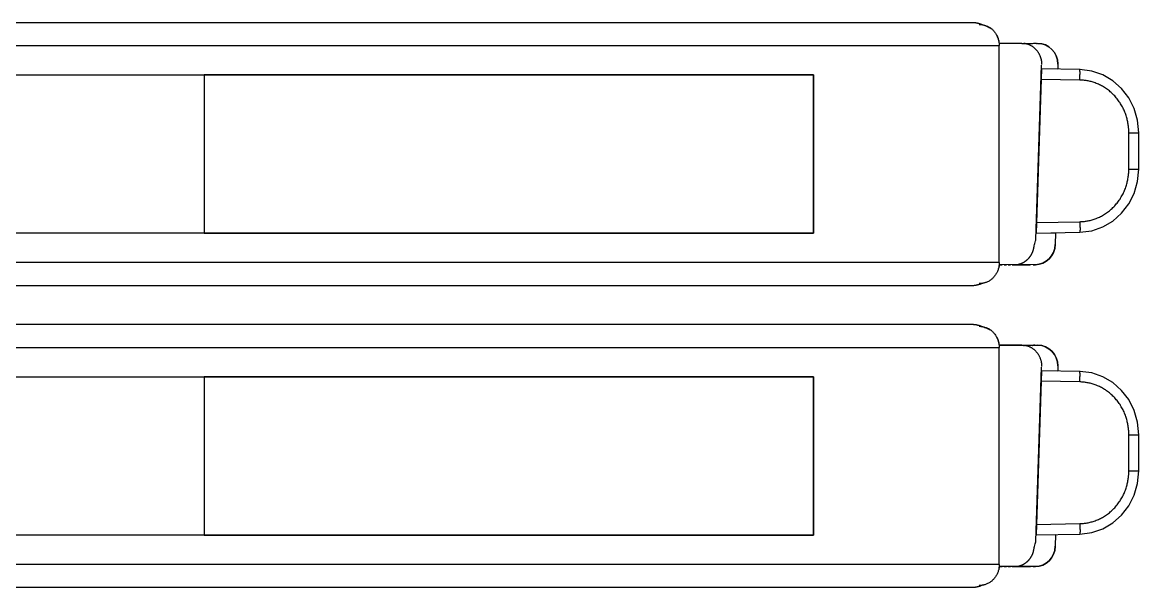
# Model space of a CAD drawing. Header units: metres. Extents: x 0 to 3575, y 0 to 842.
# Drawn here: x 273.82 to 306.3, y 266.95 to 283.4 of the extents above; entities that cross this region are included whole.
import ezdxf

# ---------------------------------------------------------------- set-up
doc = ezdxf.new("R2010")
doc.units = ezdxf.units.M
doc.layers.add('SCHEMATICS', color=7, linetype='Continuous')

msp = doc.modelspace()

# ---------------------------------------------------------------- linework, layer by layer
at = {"layer": 'SCHEMATICS', "color": 7}
for p, q in [((245.115, 283.396), (301.421, 283.396)), ((245.115, 283.396), (301.421, 283.396)), ((301.421, 283.396), (301.422, 283.396)), ((268.459, 282.722), (302.241, 282.722)), ((302.236, 282.787), (303.368, 282.784)), ((302.894, 282.784), (302.236, 282.784)), ((302.241, 276.405), (302.241, 282.722)), ((302.903, 282.784), (303.153, 282.784)), ((303.309, 277.08), (303.474, 282.149)), ((303.47, 282.044), (303.314, 277.266)), ((303.47, 282.044), (303.314, 277.266)), ((304.59, 282.022), (303.47, 282.044)), ((303.95, 282.035), (303.47, 282.044)), ((304.59, 282.022), (303.47, 282.044)), ((303.947, 282.182), (303.95, 282.035)), ((303.947, 282.182), (303.95, 282.035)), ((249.825, 281.868), (279.111, 281.868)), ((279.111, 281.867), (296.837, 281.867)), ((296.837, 281.867), (296.837, 277.261)), ((304.59, 281.716), (303.46, 281.736)), ((306.012, 280.184), (306.298, 280.184)), ((306.012, 279.128), (306.012, 280.184)), ((306.298, 279.128), (306.298, 280.184)), ((306.298, 279.128), (306.298, 280.184)), ((306.012, 279.128), (306.298, 279.128)), ((303.324, 277.572), (304.59, 277.596)), ((279.111, 277.261), (249.825, 277.261)), ((296.837, 277.261), (279.111, 277.261)), ((303.314, 277.266), (304.59, 277.29)), ((303.314, 277.266), (304.59, 277.29)), ((303.314, 277.266), (303.88, 277.275)), ((303.88, 277.275), (303.869, 276.936)), ((303.88, 277.275), (303.869, 276.936)), ((302.241, 276.405), (268.459, 276.405)), ((303.225, 276.344), (302.241, 276.348)), ((302.252, 276.344), (302.331, 276.344)), ((302.382, 276.344), (302.457, 276.344)), ((302.504, 276.344), (302.572, 276.344)), ((302.617, 276.344), (303.144, 276.344)), ((303.292, 276.344), (303.225, 276.344)), ((303.225, 276.344), (303.292, 276.344)), ((301.421, 275.731), (245.115, 275.731)), ((301.421, 275.731), (245.115, 275.731)), ((245.115, 274.613), (301.421, 274.613)), ((245.115, 274.613), (301.421, 274.613)), ((301.421, 274.613), (301.422, 274.613)), ((268.459, 273.938), (302.241, 273.938)), ((302.236, 274.005), (303.368, 274.001)), ((302.894, 274.001), (302.236, 274.001)), ((302.241, 267.622), (302.241, 273.938)), ((302.903, 274.001), (303.153, 274.001)), ((303.309, 268.297), (303.474, 273.365)), ((303.47, 273.26), (303.314, 268.481)), ((303.47, 273.26), (303.314, 268.481)), ((304.59, 273.239), (303.47, 273.26)), ((303.95, 273.251), (303.47, 273.26)), ((304.59, 273.239), (303.47, 273.26)), ((303.947, 273.398), (303.95, 273.251)), ((303.947, 273.398), (303.95, 273.251)), ((249.825, 273.084), (279.111, 273.084)), ((279.111, 273.084), (296.837, 273.084)), ((296.837, 273.084), (296.837, 268.477)), ((304.59, 272.933), (303.46, 272.953)), ((306.012, 271.399), (306.298, 271.399)), ((306.012, 270.345), (306.012, 271.399)), ((306.298, 270.345), (306.298, 271.399)), ((306.298, 270.345), (306.298, 271.399)), ((306.012, 270.345), (306.298, 270.345)), ((303.324, 268.789), (304.59, 268.813)), ((279.111, 268.477), (249.825, 268.477)), ((296.837, 268.477), (279.111, 268.477)), ((303.314, 268.481), (304.59, 268.506)), ((303.314, 268.481), (304.59, 268.506)), ((303.314, 268.481), (303.88, 268.492)), ((303.88, 268.492), (303.869, 268.152)), ((303.88, 268.492), (303.869, 268.152)), ((302.241, 267.622), (268.459, 267.622)), ((303.225, 267.562), (302.241, 267.564)), ((302.252, 267.562), (302.331, 267.562)), ((302.382, 267.562), (302.457, 267.562)), ((302.504, 267.562), (302.572, 267.562)), ((302.617, 267.562), (303.144, 267.562)), ((303.292, 267.562), (303.225, 267.562)), ((303.225, 267.562), (303.292, 267.562)), ((301.421, 266.948), (245.115, 266.948)), ((301.421, 266.948), (245.115, 266.948))]:
    msp.add_line(p, q, dxfattribs=at)
for points in [[(301.421, 283.396), (301.43, 283.396), (301.438, 283.396), (301.447, 283.396), (301.455, 283.395), (301.463, 283.395), (301.472, 283.394), (301.48, 283.394), (301.488, 283.393)], [(301.422, 283.396), (301.422, 283.396), (301.422, 283.396), (301.422, 283.396), (301.422, 283.396), (301.422, 283.396), (301.422, 283.396), (301.422, 283.396), (301.422, 283.396)], [(301.422, 283.396), (301.468, 283.395), (301.512, 283.392), (301.555, 283.387), (301.597, 283.379), (301.639, 283.369), (301.68, 283.356), (301.722, 283.341), (301.764, 283.324)], [(301.488, 283.393), (301.497, 283.392), (301.505, 283.392), (301.513, 283.391), (301.522, 283.39), (301.53, 283.389), (301.538, 283.389), (301.547, 283.388), (301.555, 283.387)], [(301.555, 283.387), (301.563, 283.385), (301.571, 283.384), (301.58, 283.382), (301.588, 283.38), (301.596, 283.378), (301.604, 283.376), (301.612, 283.374), (301.619, 283.372)], [(301.619, 283.372), (301.628, 283.37), (301.636, 283.368), (301.645, 283.366), (301.653, 283.364), (301.661, 283.361), (301.669, 283.358), (301.676, 283.356), (301.684, 283.353)], [(301.661, 283.335), (301.684, 283.335), (301.706, 283.333), (301.729, 283.331), (301.751, 283.327), (301.773, 283.323), (301.795, 283.318), (301.817, 283.312), (301.839, 283.306)], [(301.684, 283.353), (301.693, 283.351), (301.701, 283.348), (301.71, 283.345), (301.718, 283.341), (301.726, 283.338), (301.734, 283.335), (301.742, 283.332), (301.75, 283.328)], [(301.764, 283.324), (301.789, 283.316), (301.819, 283.305), (301.852, 283.292), (301.886, 283.278), (301.92, 283.264), (301.952, 283.249), (301.981, 283.234), (302.003, 283.219)], [(301.839, 283.306), (301.861, 283.298), (301.882, 283.289), (301.903, 283.28), (301.924, 283.269), (301.944, 283.258), (301.964, 283.246), (301.984, 283.233), (302.003, 283.219)], [(302.003, 283.219), (302.021, 283.205), (302.039, 283.189), (302.056, 283.173), (302.072, 283.156), (302.088, 283.138), (302.103, 283.12), (302.117, 283.102), (302.131, 283.082)], [(302.003, 283.219), (302.021, 283.205), (302.039, 283.189), (302.056, 283.173), (302.072, 283.156), (302.088, 283.138), (302.103, 283.12), (302.117, 283.102), (302.131, 283.082)], [(302.131, 283.082), (302.146, 283.057), (302.162, 283.023), (302.179, 282.983), (302.196, 282.939), (302.211, 282.895), (302.223, 282.853), (302.232, 282.816), (302.236, 282.787)], [(302.131, 283.082), (302.144, 283.063), (302.156, 283.042), (302.168, 283.021), (302.179, 283), (302.188, 282.978), (302.197, 282.956), (302.206, 282.933), (302.213, 282.911)], [(302.213, 282.911), (302.22, 282.887), (302.226, 282.864), (302.23, 282.841), (302.234, 282.817), (302.237, 282.793), (302.239, 282.769), (302.241, 282.746), (302.241, 282.722)], [(302.894, 282.784), (302.904, 282.783), (302.915, 282.783), (302.925, 282.783), (302.936, 282.782), (302.946, 282.781), (302.957, 282.78), (302.967, 282.778), (302.978, 282.777)], [(303.016, 282.771), (303.009, 282.773), (303.002, 282.774), (302.994, 282.776), (302.987, 282.777), (302.98, 282.778), (302.973, 282.779), (302.967, 282.78), (302.96, 282.781)], [(303.123, 282.738), (303.11, 282.743), (303.097, 282.749), (303.083, 282.753), (303.07, 282.758), (303.056, 282.762), (303.043, 282.765), (303.029, 282.769), (303.016, 282.771)], [(303.223, 282.682), (303.21, 282.69), (303.198, 282.698), (303.186, 282.705), (303.173, 282.712), (303.161, 282.719), (303.148, 282.725), (303.136, 282.732), (303.123, 282.738)], [(303.153, 282.784), (303.16, 282.784), (303.167, 282.783), (303.174, 282.783), (303.181, 282.783), (303.188, 282.782), (303.195, 282.782), (303.203, 282.781), (303.21, 282.781)], [(303.31, 282.607), (303.299, 282.618), (303.289, 282.628), (303.278, 282.638), (303.267, 282.647), (303.256, 282.657), (303.245, 282.665), (303.234, 282.674), (303.223, 282.682)], [(303.292, 282.781), (303.284, 282.781), (303.277, 282.782), (303.27, 282.782), (303.263, 282.783), (303.256, 282.783), (303.249, 282.783), (303.242, 282.784), (303.235, 282.784)], [(303.348, 282.771), (303.34, 282.773), (303.333, 282.774), (303.326, 282.776), (303.319, 282.777), (303.312, 282.778), (303.305, 282.779), (303.298, 282.78), (303.292, 282.781)], [(303.381, 282.517), (303.373, 282.529), (303.364, 282.541), (303.356, 282.553), (303.347, 282.564), (303.338, 282.576), (303.329, 282.587), (303.32, 282.597), (303.31, 282.607)], [(303.368, 282.784), (303.484, 282.771), (303.591, 282.737), (303.689, 282.681), (303.774, 282.608), (303.845, 282.519), (303.899, 282.417), (303.934, 282.304), (303.947, 282.182)], [(303.947, 282.182), (303.934, 282.304), (303.899, 282.417), (303.845, 282.519), (303.774, 282.608), (303.689, 282.681), (303.591, 282.737), (303.484, 282.771), (303.368, 282.784)], [(303.436, 282.413), (303.43, 282.426), (303.424, 282.439), (303.417, 282.453), (303.41, 282.466), (303.403, 282.479), (303.396, 282.492), (303.388, 282.504), (303.381, 282.517)], [(303.47, 282.299), (303.466, 282.313), (303.463, 282.328), (303.459, 282.342), (303.455, 282.356), (303.45, 282.371), (303.446, 282.385), (303.441, 282.399), (303.436, 282.413)], [(303.479, 282.237), (303.479, 282.244), (303.478, 282.252), (303.477, 282.26), (303.476, 282.268), (303.474, 282.275), (303.473, 282.283), (303.471, 282.291), (303.47, 282.299)], [(303.484, 282.17), (303.483, 282.178), (303.483, 282.187), (303.483, 282.195), (303.482, 282.204), (303.482, 282.212), (303.481, 282.22), (303.48, 282.228), (303.479, 282.237)], [(304.592, 281.965), (304.591, 281.969), (304.59, 281.974), (304.589, 281.979), (304.589, 281.983), (304.589, 281.989), (304.589, 281.994), (304.589, 282.001), (304.591, 282.008)], [(306.298, 280.184), (306.264, 280.55), (306.165, 280.892), (306.008, 281.202), (305.799, 281.473), (305.547, 281.698), (305.257, 281.869), (304.935, 281.979), (304.59, 282.022)], [(306.298, 280.184), (306.264, 280.55), (306.165, 280.892), (306.008, 281.202), (305.799, 281.473), (305.547, 281.698), (305.257, 281.869), (304.935, 281.979), (304.59, 282.022)], [(304.591, 282.008), (304.591, 282.01), (304.592, 282.013), (304.592, 282.015), (304.592, 282.017), (304.592, 282.019), (304.592, 282.021), (304.591, 282.022), (304.59, 282.022)], [(304.592, 281.896), (304.592, 281.905), (304.593, 281.914), (304.593, 281.923), (304.593, 281.931), (304.593, 281.94), (304.593, 281.949), (304.593, 281.957), (304.592, 281.965)], [(279.111, 277.261), (296.837, 277.261), (296.837, 281.867), (279.111, 281.867), (279.111, 277.261)], [(304.59, 281.716), (304.59, 281.728), (304.59, 281.74), (304.59, 281.752), (304.59, 281.764), (304.591, 281.776), (304.591, 281.787), (304.591, 281.799), (304.591, 281.811)], [(304.801, 281.695), (304.775, 281.7), (304.748, 281.704), (304.722, 281.707), (304.695, 281.71), (304.669, 281.712), (304.643, 281.714), (304.616, 281.715), (304.59, 281.716)], [(304.591, 281.811), (304.591, 281.821), (304.591, 281.832), (304.591, 281.842), (304.591, 281.853), (304.591, 281.864), (304.591, 281.874), (304.592, 281.885), (304.592, 281.896)], [(305.036, 281.633), (305.007, 281.643), (304.978, 281.653), (304.949, 281.661), (304.92, 281.67), (304.89, 281.677), (304.861, 281.684), (304.831, 281.69), (304.801, 281.695)], [(305.275, 281.519), (305.246, 281.536), (305.217, 281.551), (305.187, 281.567), (305.157, 281.581), (305.127, 281.595), (305.097, 281.608), (305.066, 281.621), (305.036, 281.633)], [(305.5, 281.354), (305.473, 281.377), (305.446, 281.399), (305.419, 281.421), (305.391, 281.442), (305.362, 281.462), (305.333, 281.482), (305.304, 281.501), (305.275, 281.519)], [(305.692, 281.143), (305.671, 281.172), (305.648, 281.2), (305.625, 281.228), (305.601, 281.254), (305.576, 281.28), (305.551, 281.305), (305.526, 281.33), (305.5, 281.354)], [(305.843, 280.903), (305.827, 280.935), (305.81, 280.966), (305.792, 280.996), (305.774, 281.027), (305.755, 281.057), (305.735, 281.086), (305.714, 281.115), (305.692, 281.143)], [(305.943, 280.65), (305.934, 280.683), (305.923, 280.715), (305.912, 280.747), (305.899, 280.779), (305.886, 280.811), (305.873, 280.842), (305.858, 280.873), (305.843, 280.903)], [(305.997, 280.404), (305.993, 280.435), (305.987, 280.466), (305.982, 280.497), (305.975, 280.528), (305.968, 280.559), (305.961, 280.589), (305.952, 280.62), (305.943, 280.65)], [(306.012, 280.184), (306.012, 280.211), (306.011, 280.239), (306.01, 280.266), (306.009, 280.294), (306.006, 280.321), (306.004, 280.349), (306.001, 280.376), (305.997, 280.404)], [(304.59, 277.29), (304.935, 277.333), (305.257, 277.443), (305.547, 277.615), (305.799, 277.84), (306.008, 278.111), (306.165, 278.42), (306.264, 278.762), (306.298, 279.128)], [(304.59, 277.29), (304.935, 277.333), (305.257, 277.443), (305.547, 277.615), (305.799, 277.84), (306.008, 278.111), (306.165, 278.42), (306.264, 278.762), (306.298, 279.128)], [(305.997, 278.908), (306.001, 278.935), (306.004, 278.963), (306.006, 278.99), (306.009, 279.018), (306.01, 279.046), (306.011, 279.073), (306.012, 279.101), (306.012, 279.128)], [(305.943, 278.663), (305.952, 278.693), (305.961, 278.723), (305.968, 278.753), (305.975, 278.784), (305.982, 278.815), (305.987, 278.846), (305.993, 278.877), (305.997, 278.908)], [(305.692, 278.167), (305.714, 278.196), (305.735, 278.225), (305.755, 278.255), (305.774, 278.285), (305.792, 278.315), (305.81, 278.346), (305.827, 278.377), (305.843, 278.408)], [(305.843, 278.408), (305.858, 278.439), (305.873, 278.47), (305.886, 278.501), (305.899, 278.533), (305.912, 278.565), (305.923, 278.597), (305.934, 278.63), (305.943, 278.663)], [(305.5, 277.959), (305.526, 277.982), (305.551, 278.007), (305.576, 278.032), (305.601, 278.058), (305.625, 278.084), (305.648, 278.112), (305.671, 278.139), (305.692, 278.167)], [(305.036, 277.68), (305.066, 277.691), (305.097, 277.704), (305.127, 277.717), (305.157, 277.731), (305.187, 277.745), (305.217, 277.76), (305.246, 277.776), (305.275, 277.793)], [(305.275, 277.793), (305.304, 277.811), (305.333, 277.83), (305.362, 277.849), (305.391, 277.87), (305.419, 277.891), (305.446, 277.913), (305.473, 277.935), (305.5, 277.959)], [(304.59, 277.596), (304.616, 277.597), (304.643, 277.598), (304.669, 277.6), (304.695, 277.602), (304.722, 277.605), (304.748, 277.608), (304.775, 277.612), (304.801, 277.616)], [(304.59, 277.596), (304.59, 277.584), (304.59, 277.572), (304.59, 277.56), (304.59, 277.548), (304.591, 277.536), (304.591, 277.524), (304.591, 277.513), (304.591, 277.501)], [(304.591, 277.501), (304.591, 277.49), (304.591, 277.48), (304.591, 277.469), (304.591, 277.459), (304.591, 277.448), (304.591, 277.438), (304.592, 277.427), (304.592, 277.416)], [(304.592, 277.416), (304.592, 277.407), (304.593, 277.398), (304.593, 277.389), (304.593, 277.38), (304.593, 277.372), (304.593, 277.363), (304.593, 277.355), (304.592, 277.348)], [(304.801, 277.616), (304.831, 277.621), (304.861, 277.628), (304.89, 277.635), (304.92, 277.642), (304.949, 277.651), (304.978, 277.66), (305.007, 277.669), (305.036, 277.68)], [(303.251, 276.852), (303.254, 276.869), (303.262, 276.896), (303.271, 276.929), (303.281, 276.966), (303.291, 277.003), (303.3, 277.037), (303.306, 277.063), (303.309, 277.08)], [(304.592, 277.348), (304.591, 277.343), (304.59, 277.338), (304.589, 277.334), (304.589, 277.329), (304.589, 277.324), (304.589, 277.318), (304.589, 277.312), (304.591, 277.305)], [(304.591, 277.305), (304.591, 277.302), (304.592, 277.3), (304.592, 277.297), (304.592, 277.295), (304.592, 277.293), (304.592, 277.291), (304.591, 277.291), (304.59, 277.29)], [(303.201, 276.689), (303.205, 276.699), (303.209, 276.709), (303.214, 276.718), (303.218, 276.728), (303.221, 276.738), (303.225, 276.749), (303.228, 276.759), (303.231, 276.769)], [(303.231, 276.769), (303.234, 276.779), (303.237, 276.789), (303.24, 276.799), (303.242, 276.81), (303.244, 276.82), (303.247, 276.831), (303.249, 276.841), (303.251, 276.852)], [(303.869, 276.936), (303.854, 276.816), (303.818, 276.704), (303.764, 276.604), (303.693, 276.516), (303.608, 276.444), (303.511, 276.39), (303.405, 276.356), (303.292, 276.344)], [(303.292, 276.344), (303.405, 276.356), (303.511, 276.39), (303.608, 276.444), (303.693, 276.516), (303.764, 276.604), (303.818, 276.704), (303.854, 276.816), (303.869, 276.936)], [(302.916, 276.398), (302.925, 276.402), (302.934, 276.406), (302.943, 276.411), (302.953, 276.416), (302.962, 276.421), (302.971, 276.426), (302.979, 276.432), (302.988, 276.437)], [(302.988, 276.437), (302.996, 276.443), (303.004, 276.449), (303.012, 276.455), (303.021, 276.461), (303.029, 276.468), (303.037, 276.474), (303.045, 276.481), (303.053, 276.487)], [(303.053, 276.487), (303.06, 276.495), (303.068, 276.502), (303.075, 276.509), (303.083, 276.517), (303.09, 276.524), (303.098, 276.532), (303.105, 276.54), (303.112, 276.547)], [(303.112, 276.547), (303.118, 276.555), (303.125, 276.563), (303.131, 276.572), (303.137, 276.58), (303.144, 276.589), (303.15, 276.598), (303.156, 276.606), (303.162, 276.615)], [(303.162, 276.615), (303.167, 276.624), (303.172, 276.633), (303.177, 276.642), (303.182, 276.651), (303.187, 276.66), (303.192, 276.669), (303.196, 276.679), (303.201, 276.689)], [(302.213, 276.218), (302.206, 276.195), (302.197, 276.172), (302.188, 276.15), (302.179, 276.128), (302.168, 276.107), (302.156, 276.086), (302.144, 276.066), (302.131, 276.046)], [(302.213, 276.218), (302.206, 276.195), (302.197, 276.172), (302.188, 276.15), (302.179, 276.128), (302.168, 276.107), (302.156, 276.086), (302.144, 276.066), (302.131, 276.046)], [(302.241, 276.405), (302.241, 276.382), (302.239, 276.358), (302.237, 276.334), (302.234, 276.31), (302.23, 276.287), (302.225, 276.263), (302.219, 276.24), (302.213, 276.218)], [(302.241, 276.348), (302.241, 276.326), (302.239, 276.309), (302.237, 276.294), (302.234, 276.281), (302.23, 276.268), (302.225, 276.254), (302.219, 276.238), (302.213, 276.218)], [(302.681, 276.344), (302.691, 276.345), (302.701, 276.345), (302.711, 276.345), (302.721, 276.346), (302.731, 276.347), (302.741, 276.348), (302.751, 276.349), (302.761, 276.35)], [(302.761, 276.35), (302.771, 276.352), (302.781, 276.353), (302.791, 276.355), (302.801, 276.358), (302.811, 276.36), (302.821, 276.363), (302.831, 276.365), (302.841, 276.368)], [(302.841, 276.368), (302.85, 276.371), (302.86, 276.374), (302.869, 276.378), (302.879, 276.381), (302.888, 276.385), (302.897, 276.389), (302.907, 276.393), (302.916, 276.398)], [(303.092, 276.344), (303.095, 276.345), (303.099, 276.345), (303.103, 276.345), (303.107, 276.345), (303.11, 276.345), (303.114, 276.346), (303.117, 276.346), (303.121, 276.346)], [(303.121, 276.346), (303.125, 276.346), (303.129, 276.346), (303.133, 276.346), (303.137, 276.347), (303.141, 276.347), (303.145, 276.347), (303.149, 276.347), (303.153, 276.348)], [(301.717, 275.796), (301.682, 275.78), (301.648, 275.767), (301.613, 275.755), (301.578, 275.746), (301.543, 275.739), (301.507, 275.735), (301.47, 275.732), (301.431, 275.731)], [(301.656, 275.766), (301.649, 275.764), (301.642, 275.761), (301.634, 275.759), (301.627, 275.758), (301.62, 275.756), (301.613, 275.754), (301.606, 275.752), (301.599, 275.751)], [(301.713, 275.785), (301.706, 275.782), (301.699, 275.779), (301.692, 275.777), (301.684, 275.774), (301.677, 275.772), (301.67, 275.77), (301.663, 275.768), (301.656, 275.766)], [(301.839, 275.822), (301.817, 275.815), (301.795, 275.81), (301.773, 275.805), (301.751, 275.801), (301.729, 275.797), (301.706, 275.795), (301.684, 275.793), (301.661, 275.793)], [(301.839, 275.822), (301.825, 275.817), (301.81, 275.813), (301.794, 275.809), (301.779, 275.806), (301.764, 275.803), (301.748, 275.8), (301.733, 275.798), (301.717, 275.796)], [(302.003, 275.91), (301.984, 275.896), (301.964, 275.883), (301.944, 275.87), (301.924, 275.859), (301.903, 275.848), (301.882, 275.839), (301.861, 275.83), (301.839, 275.822)], [(302.003, 275.91), (301.984, 275.896), (301.964, 275.883), (301.944, 275.87), (301.924, 275.859), (301.903, 275.848), (301.882, 275.839), (301.861, 275.83), (301.839, 275.822)], [(302.131, 276.046), (302.117, 276.027), (302.103, 276.008), (302.088, 275.99), (302.072, 275.972), (302.056, 275.956), (302.039, 275.94), (302.021, 275.924), (302.003, 275.91)], [(302.131, 276.046), (302.117, 276.027), (302.103, 276.008), (302.088, 275.99), (302.072, 275.972), (302.056, 275.956), (302.039, 275.94), (302.021, 275.924), (302.003, 275.91)], [(301.54, 275.74), (301.525, 275.738), (301.511, 275.736), (301.496, 275.734), (301.481, 275.733), (301.466, 275.732), (301.451, 275.731), (301.436, 275.731), (301.421, 275.731)], [(301.431, 275.731), (301.43, 275.731), (301.429, 275.731), (301.428, 275.731), (301.426, 275.731), (301.425, 275.731), (301.424, 275.731), (301.423, 275.731), (301.421, 275.731)], [(301.599, 275.751), (301.592, 275.749), (301.585, 275.748), (301.577, 275.746), (301.57, 275.745), (301.563, 275.744), (301.555, 275.742), (301.548, 275.741), (301.54, 275.74)], [(301.421, 274.613), (301.43, 274.613), (301.438, 274.613), (301.447, 274.613), (301.455, 274.612), (301.463, 274.612), (301.472, 274.611), (301.48, 274.611), (301.488, 274.61)], [(301.422, 274.613), (301.422, 274.613), (301.422, 274.613), (301.422, 274.613), (301.422, 274.613), (301.422, 274.613), (301.422, 274.613), (301.422, 274.613), (301.422, 274.613)], [(301.422, 274.613), (301.468, 274.612), (301.512, 274.609), (301.555, 274.604), (301.597, 274.596), (301.639, 274.586), (301.68, 274.574), (301.722, 274.559), (301.764, 274.541)], [(301.488, 274.61), (301.497, 274.609), (301.505, 274.609), (301.513, 274.608), (301.522, 274.607), (301.53, 274.606), (301.538, 274.605), (301.547, 274.604), (301.555, 274.603)], [(301.555, 274.603), (301.563, 274.602), (301.571, 274.6), (301.58, 274.598), (301.588, 274.596), (301.596, 274.595), (301.604, 274.593), (301.612, 274.59), (301.619, 274.588)], [(301.619, 274.588), (301.628, 274.586), (301.636, 274.584), (301.645, 274.582), (301.653, 274.58), (301.661, 274.578), (301.669, 274.575), (301.676, 274.573), (301.684, 274.57)], [(301.661, 274.552), (301.684, 274.552), (301.706, 274.55), (301.729, 274.548), (301.751, 274.544), (301.773, 274.54), (301.795, 274.535), (301.817, 274.529), (301.839, 274.522)], [(301.684, 274.57), (301.693, 274.567), (301.701, 274.564), (301.71, 274.561), (301.718, 274.558), (301.726, 274.555), (301.734, 274.551), (301.742, 274.548), (301.75, 274.544)], [(301.764, 274.541), (301.789, 274.532), (301.819, 274.521), (301.852, 274.508), (301.886, 274.494), (301.92, 274.48), (301.952, 274.465), (301.981, 274.45), (302.003, 274.435)], [(301.839, 274.522), (301.861, 274.514), (301.882, 274.506), (301.903, 274.496), (301.924, 274.486), (301.944, 274.474), (301.964, 274.462), (301.984, 274.449), (302.003, 274.435)], [(302.003, 274.435), (302.021, 274.42), (302.039, 274.405), (302.056, 274.389), (302.072, 274.372), (302.088, 274.355), (302.103, 274.337), (302.117, 274.319), (302.131, 274.299)], [(302.003, 274.435), (302.021, 274.42), (302.039, 274.405), (302.056, 274.389), (302.072, 274.372), (302.088, 274.355), (302.103, 274.337), (302.117, 274.319), (302.131, 274.299)], [(302.131, 274.299), (302.146, 274.274), (302.162, 274.24), (302.179, 274.2), (302.196, 274.156), (302.211, 274.112), (302.223, 274.07), (302.232, 274.034), (302.236, 274.005)], [(302.131, 274.299), (302.144, 274.279), (302.156, 274.259), (302.168, 274.238), (302.179, 274.217), (302.188, 274.195), (302.197, 274.173), (302.206, 274.15), (302.213, 274.128)], [(302.213, 274.128), (302.22, 274.104), (302.226, 274.081), (302.23, 274.057), (302.234, 274.033), (302.237, 274.009), (302.239, 273.986), (302.241, 273.962), (302.241, 273.938)], [(302.894, 274.001), (302.904, 274.001), (302.915, 274), (302.925, 274), (302.936, 273.999), (302.946, 273.998), (302.957, 273.997), (302.967, 273.995), (302.978, 273.994)], [(303.016, 273.988), (303.009, 273.989), (303.002, 273.991), (302.994, 273.992), (302.987, 273.993), (302.98, 273.995), (302.973, 273.996), (302.967, 273.997), (302.96, 273.998)], [(303.123, 273.955), (303.11, 273.96), (303.097, 273.965), (303.083, 273.97), (303.07, 273.974), (303.056, 273.978), (303.043, 273.982), (303.029, 273.985), (303.016, 273.988)], [(303.223, 273.899), (303.21, 273.907), (303.198, 273.914), (303.186, 273.922), (303.173, 273.929), (303.161, 273.935), (303.148, 273.942), (303.136, 273.948), (303.123, 273.955)], [(303.153, 274.001), (303.16, 274.001), (303.167, 274.001), (303.174, 274), (303.181, 274), (303.188, 273.999), (303.195, 273.999), (303.203, 273.998), (303.21, 273.998)], [(303.31, 273.824), (303.299, 273.834), (303.289, 273.845), (303.278, 273.854), (303.267, 273.864), (303.256, 273.873), (303.245, 273.882), (303.234, 273.89), (303.223, 273.899)], [(303.292, 273.998), (303.284, 273.998), (303.277, 273.999), (303.27, 273.999), (303.263, 274), (303.256, 274), (303.249, 274.001), (303.242, 274.001), (303.235, 274.001)], [(303.348, 273.988), (303.34, 273.989), (303.333, 273.991), (303.326, 273.992), (303.319, 273.993), (303.312, 273.995), (303.305, 273.996), (303.298, 273.997), (303.292, 273.998)], [(303.381, 273.733), (303.373, 273.745), (303.364, 273.757), (303.356, 273.769), (303.347, 273.781), (303.338, 273.792), (303.329, 273.803), (303.32, 273.814), (303.31, 273.824)], [(303.368, 274.001), (303.484, 273.989), (303.591, 273.953), (303.689, 273.898), (303.774, 273.825), (303.845, 273.735), (303.899, 273.633), (303.934, 273.52), (303.947, 273.398)], [(303.947, 273.398), (303.934, 273.52), (303.899, 273.633), (303.845, 273.735), (303.774, 273.825), (303.689, 273.898), (303.591, 273.953), (303.484, 273.989), (303.368, 274.001)], [(303.436, 273.629), (303.43, 273.643), (303.424, 273.656), (303.417, 273.669), (303.41, 273.682), (303.403, 273.695), (303.396, 273.708), (303.388, 273.72), (303.381, 273.733)], [(303.47, 273.516), (303.466, 273.53), (303.463, 273.544), (303.459, 273.559), (303.455, 273.573), (303.45, 273.587), (303.446, 273.601), (303.441, 273.615), (303.436, 273.629)], [(303.479, 273.454), (303.479, 273.462), (303.478, 273.469), (303.477, 273.477), (303.476, 273.485), (303.474, 273.492), (303.473, 273.5), (303.471, 273.508), (303.47, 273.516)], [(303.484, 273.387), (303.483, 273.395), (303.483, 273.403), (303.483, 273.412), (303.482, 273.42), (303.482, 273.428), (303.481, 273.437), (303.48, 273.445), (303.479, 273.454)], [(304.592, 273.181), (304.591, 273.186), (304.59, 273.19), (304.589, 273.195), (304.589, 273.199), (304.589, 273.205), (304.589, 273.21), (304.589, 273.217), (304.591, 273.224)], [(306.298, 271.399), (306.264, 271.765), (306.165, 272.107), (306.008, 272.418), (305.799, 272.689), (305.547, 272.914), (305.257, 273.086), (304.935, 273.196), (304.59, 273.239)], [(306.298, 271.399), (306.264, 271.765), (306.165, 272.107), (306.008, 272.418), (305.799, 272.689), (305.547, 272.914), (305.257, 273.086), (304.935, 273.196), (304.59, 273.239)], [(304.591, 273.224), (304.591, 273.226), (304.592, 273.229), (304.592, 273.231), (304.592, 273.234), (304.592, 273.236), (304.592, 273.237), (304.591, 273.239), (304.59, 273.239)], [(304.592, 273.113), (304.592, 273.122), (304.593, 273.131), (304.593, 273.14), (304.593, 273.149), (304.593, 273.157), (304.593, 273.165), (304.593, 273.173), (304.592, 273.181)], [(279.111, 268.477), (296.837, 268.477), (296.837, 273.084), (279.111, 273.084), (279.111, 268.477)], [(304.59, 272.933), (304.59, 272.945), (304.59, 272.957), (304.59, 272.968), (304.59, 272.98), (304.591, 272.992), (304.591, 273.004), (304.591, 273.016), (304.591, 273.028)], [(304.801, 272.912), (304.775, 272.917), (304.748, 272.921), (304.722, 272.924), (304.695, 272.927), (304.669, 272.929), (304.643, 272.931), (304.616, 272.933), (304.59, 272.933)], [(304.591, 273.028), (304.591, 273.039), (304.591, 273.049), (304.591, 273.06), (304.591, 273.07), (304.591, 273.081), (304.591, 273.092), (304.592, 273.102), (304.592, 273.113)], [(305.036, 272.849), (305.007, 272.859), (304.978, 272.869), (304.949, 272.878), (304.92, 272.886), (304.89, 272.893), (304.861, 272.9), (304.831, 272.907), (304.801, 272.912)], [(305.275, 272.735), (305.246, 272.752), (305.217, 272.768), (305.187, 272.783), (305.157, 272.797), (305.127, 272.811), (305.097, 272.825), (305.066, 272.837), (305.036, 272.849)], [(305.5, 272.571), (305.473, 272.594), (305.446, 272.617), (305.419, 272.638), (305.391, 272.659), (305.362, 272.679), (305.333, 272.699), (305.304, 272.717), (305.275, 272.735)], [(305.692, 272.36), (305.671, 272.389), (305.648, 272.417), (305.625, 272.444), (305.601, 272.471), (305.576, 272.497), (305.551, 272.522), (305.526, 272.547), (305.5, 272.571)], [(305.843, 272.12), (305.827, 272.151), (305.81, 272.182), (305.792, 272.213), (305.774, 272.244), (305.755, 272.274), (305.735, 272.303), (305.714, 272.332), (305.692, 272.36)], [(305.943, 271.867), (305.934, 271.899), (305.923, 271.932), (305.912, 271.964), (305.899, 271.996), (305.886, 272.027), (305.873, 272.059), (305.858, 272.089), (305.843, 272.12)], [(305.997, 271.621), (305.993, 271.652), (305.987, 271.683), (305.982, 271.714), (305.975, 271.744), (305.968, 271.775), (305.961, 271.806), (305.952, 271.836), (305.943, 271.867)], [(306.012, 271.399), (306.012, 271.427), (306.011, 271.455), (306.01, 271.483), (306.009, 271.511), (306.006, 271.538), (306.004, 271.566), (306.001, 271.593), (305.997, 271.621)], [(304.59, 268.506), (304.935, 268.549), (305.257, 268.66), (305.547, 268.831), (305.799, 269.056), (306.008, 269.327), (306.165, 269.637), (306.264, 269.979), (306.298, 270.345)], [(304.59, 268.506), (304.935, 268.549), (305.257, 268.66), (305.547, 268.831), (305.799, 269.056), (306.008, 269.327), (306.165, 269.637), (306.264, 269.979), (306.298, 270.345)], [(305.997, 270.124), (306.001, 270.152), (306.004, 270.179), (306.006, 270.207), (306.009, 270.234), (306.01, 270.262), (306.011, 270.29), (306.012, 270.318), (306.012, 270.345)], [(305.943, 269.878), (305.952, 269.909), (305.961, 269.939), (305.968, 269.97), (305.975, 270), (305.982, 270.031), (305.987, 270.062), (305.993, 270.093), (305.997, 270.124)], [(305.692, 269.385), (305.714, 269.413), (305.735, 269.442), (305.755, 269.471), (305.774, 269.501), (305.792, 269.531), (305.81, 269.562), (305.827, 269.593), (305.843, 269.625)], [(305.843, 269.625), (305.858, 269.655), (305.873, 269.686), (305.886, 269.718), (305.899, 269.749), (305.912, 269.781), (305.923, 269.814), (305.934, 269.846), (305.943, 269.878)], [(305.5, 269.175), (305.526, 269.199), (305.551, 269.223), (305.576, 269.249), (305.601, 269.275), (305.625, 269.301), (305.648, 269.329), (305.671, 269.357), (305.692, 269.385)], [(305.036, 268.896), (305.066, 268.908), (305.097, 268.92), (305.127, 268.933), (305.157, 268.947), (305.187, 268.962), (305.217, 268.977), (305.246, 268.993), (305.275, 269.01)], [(305.275, 269.01), (305.304, 269.028), (305.333, 269.047), (305.362, 269.066), (305.391, 269.086), (305.419, 269.107), (305.446, 269.129), (305.473, 269.151), (305.5, 269.175)], [(304.59, 268.813), (304.616, 268.814), (304.643, 268.815), (304.669, 268.816), (304.695, 268.819), (304.722, 268.821), (304.748, 268.825), (304.775, 268.829), (304.801, 268.833)], [(304.59, 268.813), (304.59, 268.801), (304.59, 268.789), (304.59, 268.776), (304.59, 268.765), (304.591, 268.753), (304.591, 268.741), (304.591, 268.729), (304.591, 268.718)], [(304.591, 268.718), (304.591, 268.708), (304.591, 268.697), (304.591, 268.686), (304.591, 268.676), (304.591, 268.665), (304.591, 268.654), (304.592, 268.643), (304.592, 268.632)], [(304.592, 268.632), (304.592, 268.623), (304.593, 268.614), (304.593, 268.606), (304.593, 268.597), (304.593, 268.589), (304.593, 268.58), (304.593, 268.573), (304.592, 268.565)], [(304.801, 268.833), (304.831, 268.839), (304.861, 268.845), (304.89, 268.852), (304.92, 268.859), (304.949, 268.867), (304.978, 268.876), (305.007, 268.886), (305.036, 268.896)], [(303.251, 268.068), (303.254, 268.085), (303.262, 268.112), (303.271, 268.145), (303.281, 268.182), (303.291, 268.219), (303.3, 268.253), (303.306, 268.28), (303.309, 268.297)], [(304.592, 268.565), (304.591, 268.561), (304.59, 268.556), (304.589, 268.551), (304.589, 268.546), (304.589, 268.541), (304.589, 268.535), (304.589, 268.528), (304.591, 268.521)], [(304.591, 268.521), (304.591, 268.519), (304.592, 268.516), (304.592, 268.514), (304.592, 268.511), (304.592, 268.509), (304.592, 268.508), (304.591, 268.507), (304.59, 268.506)], [(303.201, 267.906), (303.205, 267.915), (303.209, 267.925), (303.214, 267.935), (303.218, 267.945), (303.221, 267.954), (303.225, 267.964), (303.228, 267.974), (303.231, 267.984)], [(303.231, 267.984), (303.234, 267.995), (303.237, 268.005), (303.24, 268.016), (303.242, 268.026), (303.244, 268.036), (303.247, 268.047), (303.249, 268.057), (303.251, 268.068)], [(303.869, 268.152), (303.854, 268.032), (303.818, 267.921), (303.764, 267.82), (303.693, 267.733), (303.608, 267.662), (303.511, 267.607), (303.405, 267.573), (303.292, 267.562)], [(303.292, 267.562), (303.405, 267.573), (303.511, 267.607), (303.608, 267.662), (303.693, 267.733), (303.764, 267.82), (303.818, 267.921), (303.854, 268.032), (303.869, 268.152)], [(302.916, 267.614), (302.925, 267.618), (302.934, 267.622), (302.943, 267.627), (302.953, 267.632), (302.962, 267.637), (302.971, 267.643), (302.979, 267.648), (302.988, 267.654)], [(302.988, 267.654), (302.996, 267.66), (303.004, 267.666), (303.012, 267.672), (303.021, 267.678), (303.029, 267.685), (303.037, 267.691), (303.045, 267.697), (303.053, 267.704)], [(303.053, 267.704), (303.06, 267.711), (303.068, 267.719), (303.075, 267.726), (303.083, 267.733), (303.09, 267.741), (303.098, 267.748), (303.105, 267.756), (303.112, 267.763)], [(303.112, 267.763), (303.118, 267.772), (303.125, 267.78), (303.131, 267.788), (303.137, 267.797), (303.144, 267.805), (303.15, 267.814), (303.156, 267.823), (303.162, 267.831)], [(303.162, 267.831), (303.167, 267.84), (303.172, 267.85), (303.177, 267.859), (303.182, 267.868), (303.187, 267.877), (303.192, 267.886), (303.196, 267.896), (303.201, 267.906)], [(302.213, 267.435), (302.206, 267.411), (302.197, 267.389), (302.188, 267.366), (302.179, 267.345), (302.168, 267.324), (302.156, 267.303), (302.144, 267.283), (302.131, 267.263)], [(302.213, 267.435), (302.206, 267.411), (302.197, 267.389), (302.188, 267.366), (302.179, 267.345), (302.168, 267.324), (302.156, 267.303), (302.144, 267.283), (302.131, 267.263)], [(302.241, 267.622), (302.241, 267.598), (302.239, 267.574), (302.237, 267.55), (302.234, 267.527), (302.23, 267.503), (302.225, 267.48), (302.219, 267.457), (302.213, 267.435)], [(302.241, 267.564), (302.241, 267.542), (302.239, 267.525), (302.237, 267.511), (302.234, 267.498), (302.23, 267.485), (302.225, 267.471), (302.219, 267.455), (302.213, 267.435)], [(302.681, 267.562), (302.691, 267.562), (302.701, 267.562), (302.711, 267.562), (302.721, 267.563), (302.731, 267.564), (302.741, 267.565), (302.751, 267.566), (302.761, 267.567)], [(302.761, 267.567), (302.771, 267.568), (302.781, 267.57), (302.791, 267.572), (302.801, 267.574), (302.811, 267.577), (302.821, 267.58), (302.831, 267.583), (302.841, 267.586)], [(302.841, 267.586), (302.85, 267.589), (302.86, 267.592), (302.869, 267.595), (302.879, 267.599), (302.888, 267.602), (302.897, 267.606), (302.907, 267.61), (302.916, 267.614)], [(303.092, 267.562), (303.095, 267.562), (303.099, 267.562), (303.103, 267.562), (303.107, 267.562), (303.11, 267.562), (303.114, 267.562), (303.117, 267.562), (303.121, 267.563)], [(303.121, 267.563), (303.125, 267.563), (303.129, 267.563), (303.133, 267.563), (303.137, 267.563), (303.141, 267.564), (303.145, 267.564), (303.149, 267.564), (303.153, 267.565)], [(301.717, 267.013), (301.682, 266.997), (301.648, 266.984), (301.613, 266.973), (301.578, 266.964), (301.543, 266.957), (301.507, 266.952), (301.47, 266.949), (301.431, 266.948)], [(301.713, 267.001), (301.706, 266.998), (301.699, 266.996), (301.692, 266.993), (301.684, 266.991), (301.677, 266.988), (301.67, 266.986), (301.663, 266.984), (301.656, 266.982)], [(301.839, 267.039), (301.817, 267.032), (301.795, 267.026), (301.773, 267.021), (301.751, 267.017), (301.729, 267.014), (301.706, 267.011), (301.684, 267.01), (301.661, 267.009)], [(301.839, 267.039), (301.825, 267.034), (301.81, 267.03), (301.794, 267.026), (301.779, 267.023), (301.764, 267.02), (301.748, 267.017), (301.733, 267.015), (301.717, 267.013)], [(302.003, 267.127), (301.984, 267.113), (301.964, 267.1), (301.944, 267.088), (301.924, 267.076), (301.903, 267.066), (301.882, 267.056), (301.861, 267.047), (301.839, 267.039)], [(302.003, 267.127), (301.984, 267.113), (301.964, 267.1), (301.944, 267.088), (301.924, 267.076), (301.903, 267.066), (301.882, 267.056), (301.861, 267.047), (301.839, 267.039)], [(302.131, 267.263), (302.117, 267.243), (302.103, 267.225), (302.088, 267.206), (302.072, 267.189), (302.056, 267.172), (302.039, 267.156), (302.021, 267.141), (302.003, 267.127)], [(302.131, 267.263), (302.117, 267.243), (302.103, 267.225), (302.088, 267.206), (302.072, 267.189), (302.056, 267.172), (302.039, 267.156), (302.021, 267.141), (302.003, 267.127)], [(301.54, 266.956), (301.525, 266.954), (301.511, 266.952), (301.496, 266.951), (301.481, 266.95), (301.466, 266.949), (301.451, 266.948), (301.436, 266.948), (301.421, 266.948)], [(301.431, 266.948), (301.43, 266.948), (301.429, 266.948), (301.428, 266.948), (301.426, 266.948), (301.425, 266.948), (301.424, 266.948), (301.423, 266.948), (301.421, 266.948)], [(301.599, 266.968), (301.592, 266.967), (301.585, 266.965), (301.577, 266.963), (301.57, 266.962), (301.563, 266.96), (301.555, 266.959), (301.548, 266.957), (301.54, 266.956)], [(301.656, 266.982), (301.649, 266.98), (301.642, 266.978), (301.634, 266.976), (301.627, 266.974), (301.62, 266.972), (301.613, 266.971), (301.606, 266.969), (301.599, 266.968)]]:
    msp.add_lwpolyline(points, dxfattribs=at)

doc.saveas('drawing.dxf')
